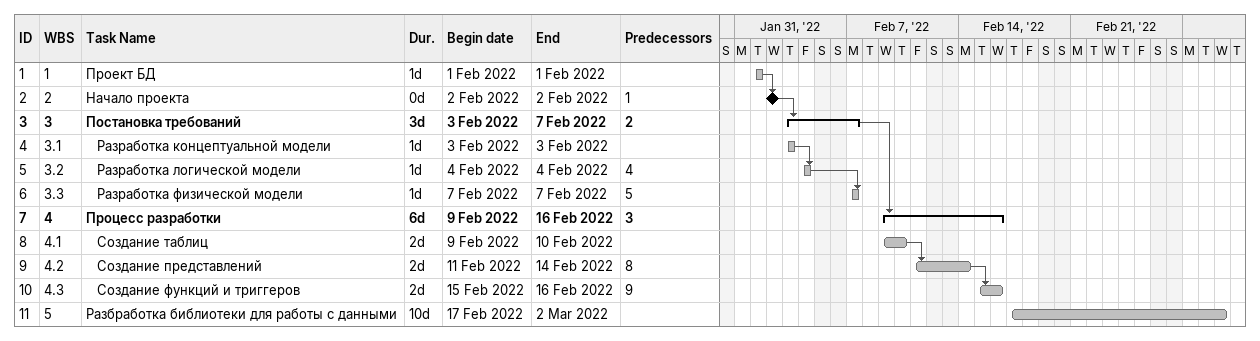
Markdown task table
| ID | WBS | Task | Duration | Start | Finish | Predecessors |
|---|---|---|---|---|---|---|
| 1 | 1 | Проект БД | 1d | 2022-02-01 | 2022-02-01 |  |
| 2 | 2 | Начало проекта | 0d | 2022-02-02 | 2022-02-02 | 1 |
| 3 | 3 | **Постановка требований** | 3d | 2022-02-03 | 2022-02-07 | 2 |
| 4 | 3.1 | Разработка концептуальной модели | 1d | 2022-02-03 | 2022-02-03 |  |
| 5 | 3.2 | Разработка логической модели | 1d | 2022-02-04 | 2022-02-04 | 4 |
| 6 | 3.3 | Разработка физической модели | 1d | 2022-02-07 | 2022-02-07 | 5 |
| 7 | 4 | **Процесс разработки** | 6d | 2022-02-09 | 2022-02-16 | 3 |
| 8 | 4.1 | Создание таблиц | 2d | 2022-02-09 | 2022-02-10 |  |
| 9 | 4.2 | Создание представлений | 2d | 2022-02-11 | 2022-02-14 | 8 |
| 10 | 4.3 | Создание функций и триггеров | 2d | 2022-02-15 | 2022-02-16 | 9 |
| 11 | 5 | Разбработка библиотеки для работы с данными | 10d | 2022-02-17 | 2022-03-02 |  |
